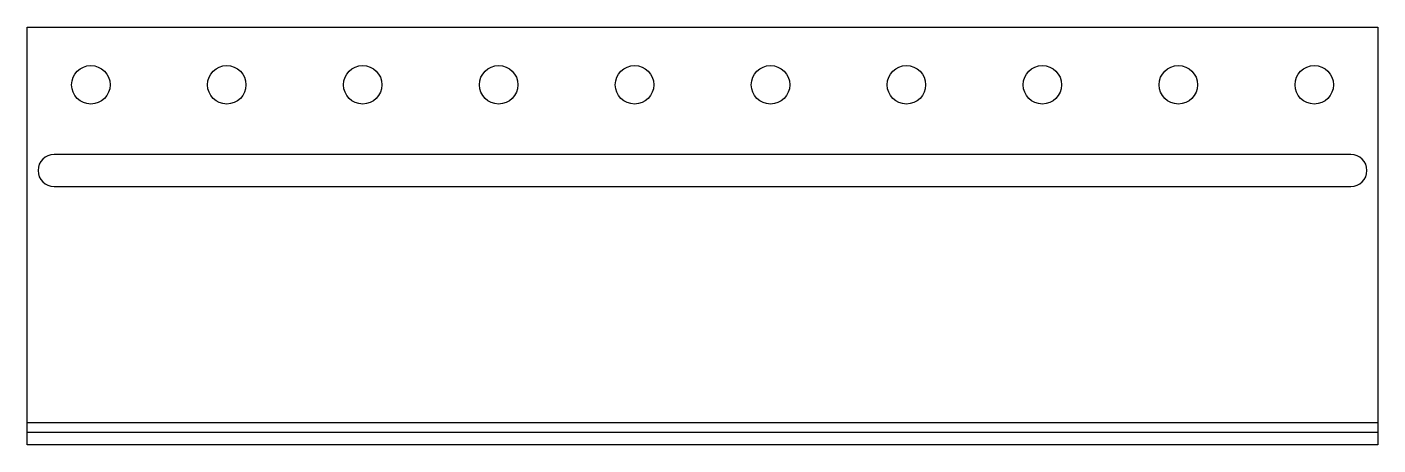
# Model space of a CAD drawing. Header units: inches. Extents: x -13.2 to 13.2, y -4.1 to 4.1.
import ezdxf

# ---------------------------------------------------------------- set-up
doc = ezdxf.new("R2010")
doc.units = ezdxf.units.IN
doc.header["$MEASUREMENT"] = 0

msp = doc.modelspace()

# ---------------------------------------------------------------- linework, layer by layer
at = {"color": 7, "linetype": 'Continuous', "lineweight": 25}
for p, q in [((-13.25, -4.095), (-13.25, 4.095)), ((-13.25, 4.095), (13.25, 4.095)), ((13.25, 4.095), (13.25, -4.095)), ((12.719, 1.599), (-12.719, 1.599)), ((-12.719, 0.969), (12.719, 0.969)), ((13.25, -3.662), (-13.25, -3.662)), ((-13.25, -3.847), (13.25, -3.847)), ((13.25, -4.095), (-13.25, -4.095))]:
    msp.add_line(p, q, dxfattribs=at)
for centre in [(-11.998, 2.963), (-9.332, 2.963), (-6.665, 2.963), (-3.999, 2.963), (-1.333, 2.963), (1.334, 2.963), (4, 2.963), (6.667, 2.963), (9.334, 2.963), (12, 2.963)]:
    msp.add_circle(centre, 0.377, dxfattribs=at)
for centre, start, end in [((-12.719, 1.284), 90, 270), ((12.719, 1.284), 270, 90)]:
    msp.add_arc(centre, 0.315, start, end, dxfattribs=at)

doc.saveas('drawing.dxf')
